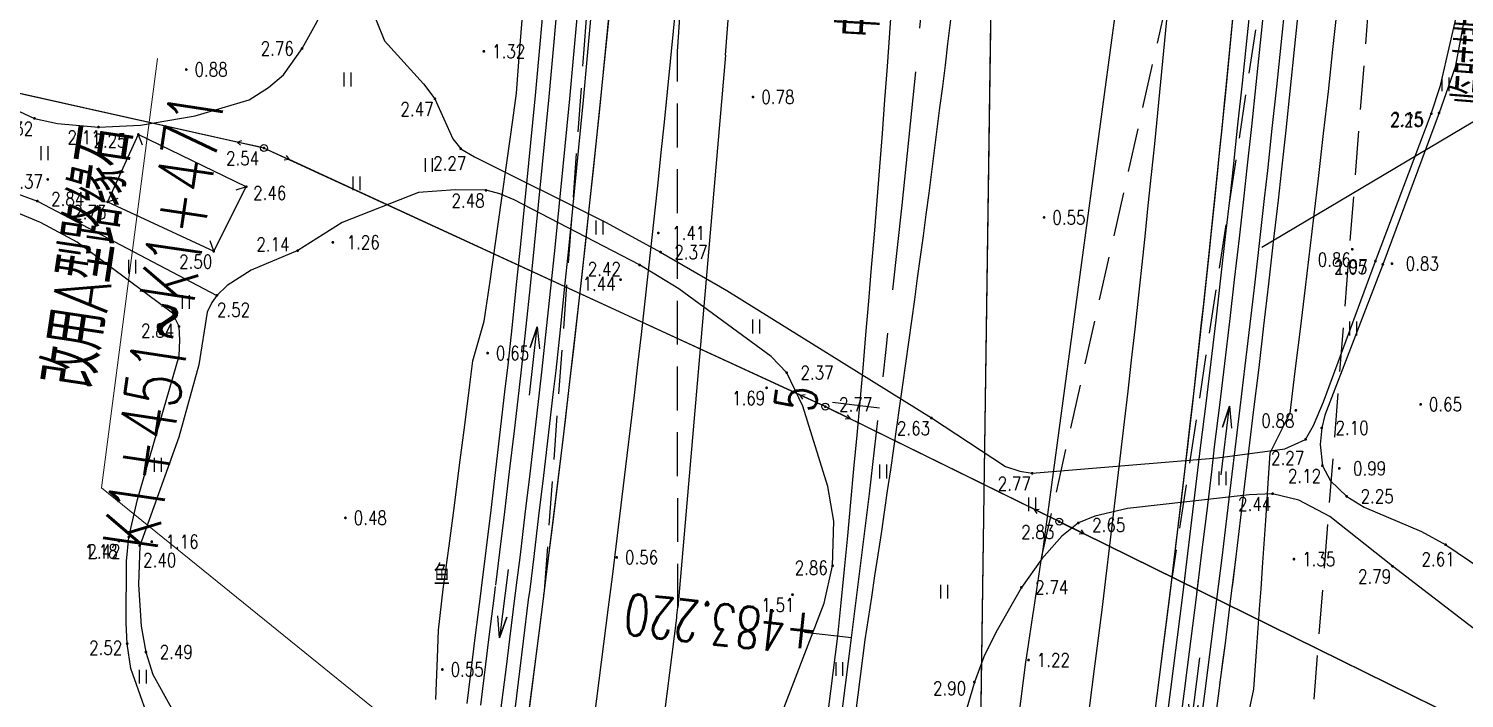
# Model space of a CAD drawing. Extents: x 500036 to 1001740, y 2543128 to 5086681.
# Drawn here: x 500719.4 to 500823.5, y 2544022.6 to 2544071.1 of the extents above; entities that cross this region are included whole.
import ezdxf
from ezdxf.enums import TextEntityAlignment as Align

# ---------------------------------------------------------------- set-up
doc = ezdxf.new("R2010")
doc.units = 0
doc.header["$LTSCALE"] = 0.5
doc.linetypes.add('CENTER', pattern=[50.8, 31.75, -6.35, 6.35, -6.35])
doc.linetypes.add('HIDDEN', pattern=[9.525, 6.35, -3.175])
doc.layers.get('0').update_dxf_attribs({"linetype": 'CONTINUOUS', "lineweight": 5})
for name, color, linetype in [('0-文字', 7, 'CONTINUOUS'), ('GCD', 8, 'CONTINUOUS'), ('L-河涌边线', 160, 'CONTINUOUS'), ('LJBX', 7, 'CONTINUOUS'), ('SPX', 4, 'CONTINUOUS'), ('station', 6, 'CONTINUOUS'), ('zhix', 2, 'CONTINUOUS'), ('分隔带', 3, 'CONTINUOUS'), ('地形图', 8, 'CONTINUOUS'), ('桥梁', 6, 'CONTINUOUS'), ('流水线', 5, 'CONTINUOUS'), ('路基边线', 1, 'CONTINUOUS'), ('路面边线', 7, 'CONTINUOUS')]:
    doc.layers.add(name, color=color, linetype=linetype)
doc.layers.add('隧道', color=6, linetype='CONTINUOUS', lineweight=5)
doc.styles.add('GTF_XW', font='simplex1.shx', dxfattribs={"width": 0.7, "bigfont": 'hztxt.shx'})
doc.styles.add('HZ', font='romans.shx', dxfattribs={"width": 0.8, "bigfont": 'hztxt.shx'})
doc.styles.get("Standard").update_dxf_attribs({"font": 'simplex1.shx', "width": 0.7, "bigfont": 'hztxt.shx'})
doc.linetypes.add('10421', pattern='A,2,[150,AAA.SHX,S=1,R=0,X=0,Y=1],1e-11', length=2)

# ---------------------------------------------------------------- blocks, each defined once
blk = doc.blocks.new('GC200')
at = {"linetype": 'Continuous', "const_width": 0.2, "flags": 128}
blk.add_lwpolyline([(-0.1, 0, 1), (0.1, 0, 1)], format="xyb", close=True, dxfattribs=at)
blk = doc.blocks.new('gc013b')
at = {"linetype": 'Continuous'}
blk.add_line((0.5, 0), (4, 0), dxfattribs=at)
at = {"linetype": 'Continuous', "flags": 128}
blk.add_lwpolyline([(3.39, 0.35), (4, 0), (3.39, -0.35)], dxfattribs=at)
blk = doc.blocks.new('gc170')
at = {"linetype": 'Continuous'}
blk.add_circle((0, 0), 0.5, dxfattribs=at)
blk = doc.blocks.new('gc121')
for p, q in [((-0.5, -1), (-0.5, 1)), ((0.5, -1), (0.5, 1))]:
    blk.add_line(p, q)

msp = doc.modelspace()

# ---------------------------------------------------------------- linework, layer by layer
at = {"layer": 'L-河涌边线', "linetype": 'HIDDEN'}
msp.add_lwpolyline([(500829.557, 2543785.637), (500804.493, 2543906.59), (500812.194, 2544017.816), (500816.544, 2544072.929), (500811.953, 2544078.302), (500806.968, 2544078.69)], dxfattribs=at)
at = {"layer": 'LJBX', "flags": 128}
for points in [[(500756.738, 2544029.847), (500757.109, 2544032.779), (500757.473, 2544035.712), (500757.832, 2544038.645), (500758.184, 2544041.579), (500758.531, 2544044.513), (500758.872, 2544047.449), (500759.207, 2544050.384), (500759.536, 2544053.321), (500759.859, 2544056.258), (500760.177, 2544059.196), (500760.488, 2544062.135), (500760.794, 2544065.074), (500761.094, 2544068.014), (500761.388, 2544070.954), (500761.676, 2544073.895)], [(500801.378, 2544024.164), (500801.76, 2544027.186), (500802.135, 2544030.207), (500802.505, 2544033.23), (500802.868, 2544036.253), (500803.225, 2544039.277), (500803.577, 2544042.302), (500803.922, 2544045.327), (500804.261, 2544048.353), (500804.594, 2544051.38), (500804.921, 2544054.407), (500805.242, 2544057.435), (500805.557, 2544060.464), (500805.866, 2544063.493), (500806.169, 2544066.523), (500806.466, 2544069.554), (500806.757, 2544072.585)], [(500802.306, 2544031.609), (500802.505, 2544033.23), (500802.868, 2544036.253), (500803.225, 2544039.277), (500803.577, 2544042.302), (500803.922, 2544045.327), (500804.261, 2544048.353), (500804.594, 2544051.38), (500804.921, 2544054.407), (500805.242, 2544057.435), (500805.557, 2544060.464), (500805.866, 2544063.493), (500806.169, 2544066.523), (500806.466, 2544069.554), (500806.757, 2544072.585)], [(500755.664, 2544021.409), (500756.043, 2544024.385), (500756.422, 2544027.361), (500756.738, 2544029.845)]]:
    msp.add_lwpolyline(points, dxfattribs=at)
at = {"layer": 'SPX', "flags": 128}
for points in [[(500802.281, 2544024.049), (500802.668, 2544027.072), (500803.05, 2544030.095), (500803.425, 2544033.118), (500803.795, 2544036.143), (500804.158, 2544039.168), (500804.371, 2544040.96), (500804.741, 2544043.984), (500805.106, 2544047.009), (500805.464, 2544050.035), (500805.817, 2544053.062), (500806.163, 2544056.089), (500806.504, 2544059.118), (500806.727, 2544061.137), (500807.057, 2544064.166), (500807.382, 2544067.196), (500807.7, 2544070.227), (500808.012, 2544073.258)], [(500803.273, 2544023.921), (500803.66, 2544026.945), (500804.042, 2544029.97), (500804.418, 2544032.996), (500804.788, 2544036.022), (500805.151, 2544039.049), (500805.363, 2544040.84), (500805.734, 2544043.864), (500806.099, 2544046.891), (500806.457, 2544049.919), (500806.81, 2544052.947), (500807.157, 2544055.977), (500807.497, 2544059.007), (500807.721, 2544061.027), (500808.052, 2544064.059), (500808.376, 2544067.091), (500808.694, 2544070.123), (500809.007, 2544073.157)], [(500804.76, 2544023.731), (500805.148, 2544026.756), (500805.531, 2544029.784), (500805.907, 2544032.813), (500806.277, 2544035.842), (500806.641, 2544038.872), (500806.853, 2544040.661), (500807.223, 2544043.683), (500807.588, 2544046.713), (500807.947, 2544049.744), (500808.3, 2544052.775), (500808.647, 2544055.808), (500808.988, 2544058.84), (500809.212, 2544060.864), (500809.543, 2544063.898), (500809.868, 2544066.933), (500810.186, 2544069.968), (500810.499, 2544073.005)], [(500805.338, 2544020.403), (500805.723, 2544023.379), (500805.946, 2544025.116), (500806.14, 2544026.63), (500806.523, 2544029.661), (500806.66, 2544030.793), (500806.675, 2544030.879), (500806.899, 2544032.691), (500807.269, 2544035.722), (500807.634, 2544038.753), (500807.845, 2544040.541), (500808.216, 2544043.562), (500808.581, 2544046.594), (500808.94, 2544049.627), (500809.294, 2544052.661), (500809.641, 2544055.695), (500809.982, 2544058.729), (500810.206, 2544060.754), (500810.537, 2544063.79), (500810.862, 2544066.827), (500811.181, 2544069.865), (500811.494, 2544072.903)], [(500805.752, 2544023.603), (500806.14, 2544026.63), (500806.523, 2544029.66), (500806.899, 2544032.69), (500807.269, 2544035.722), (500807.634, 2544038.753), (500807.845, 2544040.541), (500808.216, 2544043.562), (500808.581, 2544046.594), (500808.94, 2544049.627), (500809.294, 2544052.661), (500809.641, 2544055.695), (500809.982, 2544058.729), (500810.206, 2544060.754), (500810.537, 2544063.79), (500810.862, 2544066.827), (500811.181, 2544069.865), (500811.494, 2544072.903)], [(500814.245, 2544072.67), (500813.914, 2544069.628), (500813.578, 2544066.586), (500813.235, 2544063.545), (500812.887, 2544060.506), (500812.652, 2544058.479), (500812.294, 2544055.44), (500811.931, 2544052.403), (500811.561, 2544049.365), (500811.185, 2544046.329), (500810.803, 2544043.294), (500809.354, 2544040.382), (500809.239, 2544038.572), (500809.04, 2544035.517), (500808.834, 2544032.463), (500808.703, 2544030.564), (500808.623, 2544029.408), (500808.405, 2544026.353), (500808.181, 2544023.298), (500808.181, 2544023.298), (500807.512, 2544020.134)], [(500748.928, 2544022.552), (500749.05, 2544025.561), (500749.131, 2544027.567), (500749.48, 2544030.547), (500749.549, 2544031.062), (500749.897, 2544033.683), (500750.283, 2544036.598), (500750.663, 2544039.514), (500751.037, 2544042.431), (500751.405, 2544045.348), (500751.62, 2544047.077), (500752.447, 2544049.942), (500752.872, 2544052.855), (500753.291, 2544055.768), (500753.705, 2544058.683), (500754.113, 2544061.598), (500754.514, 2544064.515), (500754.779, 2544066.459), (500755.009, 2544069.394), (500755.232, 2544072.329)], [(500751.203, 2544022.253), (500751.574, 2544025.23), (500751.821, 2544027.215), (500752.193, 2544030.197), (500752.247, 2544030.606), (500752.582, 2544033.336), (500752.938, 2544036.262), (500753.289, 2544039.187), (500753.634, 2544042.113), (500753.973, 2544045.04), (500754.169, 2544046.763), (500754.483, 2544049.683), (500754.791, 2544052.613), (500755.093, 2544055.543), (500755.39, 2544058.474), (500755.68, 2544061.405), (500755.965, 2544064.338), (500756.151, 2544066.291), (500756.426, 2544069.225), (500756.695, 2544072.158)], [(500753.281, 2544030.826), (500753.574, 2544033.215), (500753.931, 2544036.142), (500754.282, 2544039.069), (500754.627, 2544041.997), (500754.966, 2544044.926), (500755.163, 2544046.653), (500755.477, 2544049.578), (500755.786, 2544052.509), (500756.088, 2544055.442), (500756.385, 2544058.374), (500756.675, 2544061.308), (500756.96, 2544064.242), (500757.147, 2544066.197), (500757.422, 2544069.132), (500757.691, 2544072.068)], [(500754.77, 2544030.643), (500755.063, 2544033.033), (500755.42, 2544035.962), (500755.772, 2544038.892), (500756.117, 2544041.823), (500756.456, 2544044.754), (500756.654, 2544046.488), (500756.969, 2544049.419), (500757.277, 2544052.354), (500757.58, 2544055.289), (500757.877, 2544058.225), (500758.168, 2544061.161), (500758.453, 2544064.098), (500758.64, 2544066.056), (500758.916, 2544068.994), (500759.185, 2544071.932)], [(500755.762, 2544030.521), (500756.056, 2544032.911), (500756.413, 2544035.842), (500756.765, 2544038.774), (500757.11, 2544041.707), (500757.45, 2544044.64), (500757.648, 2544046.378), (500757.963, 2544049.314), (500758.272, 2544052.25), (500758.575, 2544055.187), (500758.872, 2544058.125), (500759.163, 2544061.064), (500759.449, 2544064.002), (500759.636, 2544065.962), (500759.911, 2544068.902), (500760.181, 2544071.842)], [(500802.281, 2544024.049), (500802.668, 2544027.072), (500803.05, 2544030.095), (500803.223, 2544031.456), (500803.223, 2544031.456)], [(500803.273, 2544023.921), (500803.66, 2544026.945), (500804.042, 2544029.97), (500804.198, 2544031.229), (500804.211, 2544031.333)], [(500804.76, 2544023.731), (500805.148, 2544026.756), (500805.531, 2544029.785), (500805.674, 2544030.959), (500805.688, 2544031.044)], [(500752.195, 2544022.13), (500752.566, 2544025.107), (500752.813, 2544027.091), (500753.185, 2544030.072), (500753.271, 2544030.73)], [(500753.684, 2544021.944), (500754.055, 2544024.921), (500754.302, 2544026.906), (500754.673, 2544029.884), (500754.766, 2544030.604)], [(500754.676, 2544021.821), (500755.047, 2544024.798), (500755.294, 2544026.782), (500755.665, 2544029.759), (500755.762, 2544030.521)], [(500801.867, 2544020.853), (500802.252, 2544023.828), (500802.281, 2544024.047)], [(500801.867, 2544020.853), (500802.252, 2544023.828), (500802.281, 2544024.047)], [(500802.859, 2544020.725), (500803.244, 2544023.7), (500803.272, 2544023.919)], [(500804.346, 2544020.532), (500804.731, 2544023.507), (500804.76, 2544023.726)]]:
    msp.add_lwpolyline(points, dxfattribs=at)
at = {"layer": 'station', "color": 6}
for p, q in [((500781.084, 2544043.66), (500777.678, 2544044.055)), ((500779.058, 2544027.005), (500775.652, 2544027.4))]:
    msp.add_line(p, q, dxfattribs=at)
at = {"layer": 'zhix', "linetype": 'CENTER', "flags": 128}
msp.add_lwpolyline([(500793.177, 2543473.03), (500792.623, 2543473.863), (500792.07, 2543474.696), (500791.517, 2543475.529), (500790.964, 2543476.363), (500790.411, 2543477.196), (500789.859, 2543478.029), (500789.306, 2543478.863), (500788.754, 2543479.697), (500788.203, 2543480.531), (500787.652, 2543481.365), (500787.101, 2543482.2), (500786.551, 2543483.035), (500786.001, 2543483.871), (500785.452, 2543484.707), (500784.904, 2543485.543), (500784.357, 2543486.38), (500783.81, 2543487.217), (500783.264, 2543488.055), (500782.719, 2543488.893), (500782.174, 2543489.732), (500781.631, 2543490.572), (500781.089, 2543491.412), (500780.548, 2543492.253), (500780.008, 2543493.094), (500779.469, 2543493.937), (500778.931, 2543494.78), (500778.395, 2543495.624), (500777.859, 2543496.468), (500777.326, 2543497.314), (500776.793, 2543498.161), (500776.262, 2543499.008), (500775.733, 2543499.856), (500775.205, 2543500.706), (500774.679, 2543501.556), (500774.154, 2543502.407), (500773.631, 2543503.26), (500773.11, 2543504.113), (500772.59, 2543504.968), (500772.073, 2543505.823), (500771.557, 2543506.68), (500771.044, 2543507.538), (500770.532, 2543508.397), (500770.022, 2543509.258), (500769.515, 2543510.119), (500769.009, 2543510.982), (500768.506, 2543511.846), (500768.006, 2543512.712), (500767.507, 2543513.579), (500767.011, 2543514.447), (500766.517, 2543515.317), (500766.026, 2543516.188), (500765.537, 2543517.06), (500765.051, 2543517.934), (500764.568, 2543518.81), (500764.087, 2543519.687), (500763.609, 2543520.565), (500763.134, 2543521.445), (500762.662, 2543522.326), (500762.193, 2543523.209), (500761.726, 2543524.094), (500761.263, 2543524.98), (500760.803, 2543525.868), (500760.346, 2543526.757), (500759.892, 2543527.648), (500759.441, 2543528.541), (500758.994, 2543529.436), (500758.55, 2543530.332), (500758.11, 2543531.229), (500757.673, 2543532.129), (500757.239, 2543533.03, -0.1086604), (500732.772, 2543637.598), (500732.761, 2543638.598), (500732.753, 2543639.598), (500732.75, 2543640.598), (500732.75, 2543641.598), (500732.754, 2543642.598), (500732.762, 2543643.598), (500732.773, 2543644.598), (500732.788, 2543645.598), (500732.807, 2543646.598), (500732.829, 2543647.597), (500732.854, 2543648.597), (500732.883, 2543649.597), (500732.915, 2543650.596), (500732.951, 2543651.596), (500732.989, 2543652.595), (500733.031, 2543653.594), (500733.076, 2543654.593), (500733.124, 2543655.592), (500733.175, 2543656.59), (500733.228, 2543657.589), (500733.285, 2543658.587), (500733.344, 2543659.586), (500733.407, 2543660.584), (500733.471, 2543661.582), (500733.539, 2543662.579), (500733.609, 2543663.577), (500733.681, 2543664.574), (500733.756, 2543665.571), (500733.834, 2543666.568), (500733.913, 2543667.565), (500733.995, 2543668.562), (500734.079, 2543669.558), (500734.166, 2543670.555), (500734.254, 2543671.551), (500734.345, 2543672.547), (500734.437, 2543673.542), (500734.531, 2543674.538), (500734.628, 2543675.533), (500734.726, 2543676.528), (500734.826, 2543677.523), (500734.927, 2543678.518), (500735.031, 2543679.513), (500735.135, 2543680.507), (500735.242, 2543681.502), (500735.35, 2543682.496), (500735.459, 2543683.49), (500735.569, 2543684.484), (500735.681, 2543685.477), (500735.795, 2543686.471), (500735.909, 2543687.464), (500736.024, 2543688.458), (500736.141, 2543689.451), (500736.259, 2543690.444), (500736.377, 2543691.437), (500736.497, 2543692.43), (500736.617, 2543693.423), (500736.738, 2543694.415), (500736.86, 2543695.408), (500736.983, 2543696.4), (500737.106, 2543697.393), (500737.229, 2543698.385), (500737.354, 2543699.377), (500737.478, 2543700.369), (500737.603, 2543701.361), (500737.729, 2543702.354), (500737.855, 2543703.346), (500737.98, 2543704.338), (500738.107, 2543705.33), (500738.233, 2543706.322), (500738.359, 2543707.314), (500779.058, 2544027.005)], format="xyb", dxfattribs=at)
at = {"layer": 'zhix', "linetype": 'CENTER'}
msp.add_arc((499291.068, 2544216.437), 1500, 352.74486, 359.172493, dxfattribs=at)
at = {"layer": '分隔带', "flags": 128}
for points in [[(500737.367, 2543707.44), (500778.066, 2544027.131, 0.024684), (500785.943, 2544182.86, 0.024684)], [(500739.351, 2543707.187), (500780.05, 2544026.879, 0.0174468), (500791.815, 2544125.754, 0.0153877)]]:
    msp.add_lwpolyline(points, format="xyb", dxfattribs=at)
for points in [[(500739.181, 2543854.319), (500761.45, 2544029.247)], [(500772.898, 2543838.064), (500796.666, 2544024.763)]]:
    msp.add_lwpolyline(points, dxfattribs=at)
at = {"layer": '分隔带'}
for radius, end in [(1482.25, 358.210366), (1517.75, 358.186923)]:
    msp.add_arc((499291.068, 2544216.437), radius, 352.74486, end, dxfattribs=at)
at = {"layer": '地形图', "color": 1, "linetype": 'Continuous'}
msp.add_line((500787.158, 2543931.437), (500790.636, 2544175.493), dxfattribs=at)
at = {"layer": '地形图', "linetype": 'Continuous'}
for p, q in [((500734.536, 2544062.931), (500708.559, 2544068.72)), ((500727.381, 2544063.477), (500727.653, 2544062.725)), ((500775.336, 2544044.599), (500738.305, 2544061.659)), ((500735.204, 2544059.69), (500734.447, 2544059.433)), ((500725.161, 2544058.595), (500725.912, 2544058.872)), ((500732.846, 2544055.014), (500732.584, 2544055.77)), ((500792.308, 2544036.313), (500778.947, 2544042.88)), ((500833.256, 2544016.148), (500795.897, 2544034.547))]:
    msp.add_line(p, q, dxfattribs=at)
at = {"layer": '地形图', "color": 1, "linetype": 'Continuous', "flags": 128}
msp.add_lwpolyline([(500787.133, 2543929.688), (500790.661, 2544177.243)], dxfattribs=at)
at = {"layer": '地形图', "linetype": '10421', "flags": 128}
for points in [[(500792.147, 2544038.933), (500805.582, 2544040.064), (500810.459, 2544040.712), (500811.951, 2544041.391), (500812.525, 2544042.394), (500813.244, 2544044.104), (500817.014, 2544054.305), (500821.063, 2544064.981), (500821.724, 2544067.014), (500823.122, 2544073.107), (500823.54, 2544074.212), (500824.297, 2544075.581), (500830.417, 2544082.983), (500833.77, 2544086.688), (500834.265, 2544087.557), (500834.759, 2544089.427), (500834.761, 2544091.124), (500834.514, 2544094.09), (500833.813, 2544095.892), (500832.736, 2544097.984), (500831.799, 2544099.154), (500829.152, 2544101.761), (500825.923, 2544105.738), (500824.7, 2544106.891), (500820.385, 2544109.943), (500819.204, 2544110.487), (500808.724, 2544113.236), (500806.09, 2544114.194), (500803.625, 2544115.485), (500799.936, 2544117.773), (500799.021, 2544118.49), (500797.01, 2544120.218), (500796.354, 2544120.572), (500794.415, 2544121.194), (500787.868, 2544122.939), (500777.547, 2544127.537), (500776.645, 2544127.618), (500775.973, 2544127.511), (500775.322, 2544127.187), (500774.536, 2544126.71), (500773.685, 2544124.794), (500772.617, 2544123.696), (500761.137, 2544118.997), (500758.694, 2544117.644), (500758.009, 2544117.161), (500757.551, 2544116.694), (500756.979, 2544115.46), (500755.967, 2544112.99), (500755.591, 2544111.787), (500755.322, 2544110.42), (500755.027, 2544109.301), (500749.759, 2544094.924), (500747.774, 2544088.373), (500746.784, 2544083.874), (500744.837, 2544074.242), (500744.608, 2544071.751), (500745.213, 2544070.257), (500748.036, 2544067.155), (500748.873, 2544066.06), (500750.165, 2544063.154), (500750.744, 2544062.442), (500751.749, 2544061.855), (500761.28, 2544057.107), (500765.218, 2544054.954), (500770.024, 2544052.163), (500784.845, 2544042.942), (500790.207, 2544039.424), (500791.253, 2544039.086)], [(500842.266, 2544022.772), (500843.235, 2544023.129), (500843.593, 2544023.315), (500844.138, 2544023.676), (500845.362, 2544024.697), (500846.163, 2544025.47), (500858.704, 2544040.297), (500862.257, 2544044.31), (500862.752, 2544044.953), (500862.848, 2544045.637), (500862.771, 2544046.719), (500862.789, 2544047.103), (500863.035, 2544047.702), (500863.336, 2544048.004), (500863.881, 2544048.261), (500867.012, 2544049.21), (500867.451, 2544049.436), (500867.875, 2544049.784), (500868.028, 2544050.145), (500868.119, 2544050.563), (500867.62, 2544053.764), (500867.545, 2544054.936), (500867.091, 2544056.729), (500866.024, 2544059.665), (500864.517, 2544062.455), (500863.358, 2544064.058), (500858.252, 2544068.473), (500857.334, 2544069.848), (500855.696, 2544073.873), (500854.56, 2544075.214), (500851.317, 2544077.925), (500840.634, 2544085.059), (500838.956, 2544085.786), (500836, 2544086.444), (500835.204, 2544086.443), (500834.621, 2544086.288), (500832.948, 2544084.837), (500830.674, 2544082.32), (500825.573, 2544076.272), (500824.004, 2544073.902), (500823.603, 2544072.711), (500822.789, 2544068.359), (500821.623, 2544065.038), (500817.549, 2544054.067), (500813.358, 2544043.143), (500813.123, 2544042.221), (500813.017, 2544041.021), (500813.176, 2544039.485), (500813.748, 2544038.379), (500814.939, 2544037.259), (500816.194, 2544036.468), (500820.346, 2544034.707), (500822.105, 2544033.756), (500828.899, 2544029.171), (500835.868, 2544024.363), (500838.477, 2544023.126), (500840.583, 2544022.783)], [(500818.251, 2544032.202), (500813.719, 2544035.808), (500811.47, 2544036.998), (500809.563, 2544037.455), (500807.861, 2544037.376), (500799.045, 2544036.391), (500796.677, 2544035.816), (500795.492, 2544035.34), (500794.299, 2544034.375), (500792.844, 2544032.725), (500791.365, 2544030.668), (500789.51, 2544027.391), (500788.649, 2544025.644), (500787.96, 2544023.811), (500786.146, 2544017.667), (500784.094, 2544009.585), (500783.629, 2544007.584), (500783.403, 2544006.282), (500782.621, 2543998.429), (500781.541, 2543989.466), (500781.545, 2543988.069), (500781.843, 2543986.501), (500782.334, 2543984.764), (500783.192, 2543982.941), (500784.129, 2543981.857), (500785.407, 2543980.682), (500787.433, 2543979.222), (500789.271, 2543978.488), (500793.128, 2543977.306), (500797.974, 2543976.03), (500799.46, 2543975.754), (500801.62, 2543975.515), (500806.025, 2543975.242), (500807.061, 2543975.317), (500809.189, 2543975.553), (500811.373, 2543975.975), (500813.252, 2543976.66), (500814.267, 2543977.722), (500818.493, 2543984.399), (500819.954, 2543987.245), (500820.479, 2543988.498), (500821.326, 2543991.292), (500821.727, 2543992.404), (500822.487, 2543994.422), (500826.616, 2544003.029), (500828.541, 2544007.753), (500829.002, 2544009.223), (500829.382, 2544011.55), (500829.672, 2544018.013), (500829.478, 2544020.053), (500828.785, 2544022.119), (500827.183, 2544024.839), (500826.398, 2544025.941)]]:
    msp.add_lwpolyline(points, close=True, dxfattribs=at)
for points, elevation in [([(500727.543, 2544064.146), (500731.502, 2544064.824), (500735.409, 2544065.987), (500736.814, 2544066.88), (500737.906, 2544067.786), (500739.248, 2544069.705), (500740.347, 2544071.665), (500741.543, 2544074.2), (500743.598, 2544079.555), (500744.129, 2544081.132), (500744.366, 2544082.777), (500744.292, 2544086.363), (500743.882, 2544089.142), (500743.644, 2544090.683), (500742.583, 2544093.487), (500742.117, 2544094.487), (500740.49, 2544096.043), (500739.218, 2544096.881), (500738.121, 2544097.46), (500724.224, 2544103.817), (500710.033, 2544109.984), (500704.618, 2544112.682), (500702.952, 2544113.236), (500700.236, 2544113.502), (500697.51, 2544113.533), (500695.417, 2544113.111), (500692.966, 2544111.536), (500691.227, 2544109.872), (500688.731, 2544106.799), (500684.956, 2544098.419), (500684.335, 2544096.144), (500684.22, 2544094.237), (500684.814, 2544088.086), (500684.629, 2544084.518), (500684.82, 2544083.434), (500685.303, 2544082.251), (500686.663, 2544081.107), (500695.481, 2544075.771), (500696.357, 2544075.441), (500697.88, 2544075), (500701.174, 2544074.336), (500703.311, 2544073.774), (500705.296, 2544072.9), (500709.689, 2544070.459), (500718.403, 2544065.318), (500719.864, 2544064.642), (500721.532, 2544064.261), (500724.501, 2544064.014)], 2.105), ([(500730.297, 2544020.482), (500730.576, 2544019.553), (500730.938, 2544017.238), (500731.322, 2544016.026), (500731.918, 2544015.322), (500733.094, 2544014.449), (500736.224, 2544013.254), (500736.574, 2544012.807), (500736.645, 2544012.04), (500736.024, 2544010.123), (500735.97, 2544008.617), (500736.227, 2544007.77), (500736.936, 2544007.245), (500739.101, 2544006.139), (500748.293, 2544001.828), (500749.325, 2544001.458), (500750.506, 2544001.562), (500751.71, 2544001.951), (500753.355, 2544002.935), (500754.796, 2544003.951), (500756.461, 2544005.979), (500757.09, 2544006.479), (500758.821, 2544007.721), (500761.157, 2544008.974), (500768.589, 2544012.773), (500769.852, 2544013.528), (500770.687, 2544014.298), (500772.596, 2544017.726), (500773.588, 2544020.468), (500777.072, 2544029.529), (500777.687, 2544032.235), (500777.773, 2544035.457), (500777.351, 2544037.975), (500775.523, 2544043.792), (500774.36, 2544046.222), (500773.228, 2544047.395), (500766.539, 2544052.307), (500763.698, 2544054.026), (500754.603, 2544058.749), (500753.576, 2544059.178), (500752.576, 2544059.434), (500750.343, 2544059.477), (500747.677, 2544059.27), (500742.16, 2544057.111), (500738.934, 2544055.063), (500735.567, 2544053.642), (500733.822, 2544052.541), (500733.081, 2544051.82), (500732.71, 2544051.296), (500732.373, 2544050.613), (500731.766, 2544046.802), (500730.308, 2544041.546), (500727.482, 2544033.686), (500727.399, 2544030.887), (500727.591, 2544027.871), (500727.932, 2544025.984), (500728.44, 2544024.35), (500729.787, 2544021.911)], 2.547), ([(500671.4, 2543971.926), (500672.314, 2543970.12), (500673.767, 2543968.303), (500675.577, 2543966.314), (500677.866, 2543964.423), (500682.214, 2543961.232), (500686.849, 2543958.356), (500689.513, 2543957.049), (500694.409, 2543956.527), (500699.103, 2543956.787), (500703.744, 2543957.753), (500706.908, 2543958.702), (500707.799, 2543959.329), (500708.573, 2543960.163), (500709.51, 2543961.987), (500710.154, 2543963.928), (500710.955, 2543967.739), (500712.539, 2543974.762), (500713.597, 2543977.779), (500714.684, 2543981.44), (500716.783, 2543987.001), (500719.167, 2543992.323), (500725.806, 2544004.877), (500727.442, 2544008.944), (500728, 2544010.885), (500728.893, 2544014.824), (500729.069, 2544015.893), (500729.003, 2544017.822), (500728.646, 2544019.678), (500726.846, 2544024.799), (500726.576, 2544026.59), (500726.494, 2544028.107), (500726.524, 2544032.559), (500726.696, 2544034.314), (500727.32, 2544037.046), (500730.339, 2544047.435), (500730.394, 2544048.577), (500730.335, 2544049.568), (500729.864, 2544050.53), (500729.021, 2544051.161), (500722.958, 2544055.683), (500720.3, 2544057.109), (500718.568, 2544057.835), (500716.737, 2544058.28), (500714.763, 2544058.578), (500713.039, 2544058.594), (500711.953, 2544058.502), (500708.271, 2544057.455), (500705.917, 2544056.175), (500703.851, 2544054.381), (500702.184, 2544052.291), (500699.097, 2544047.524), (500696.758, 2544043.187), (500695.55, 2544040.207), (500695.048, 2544038.287), (500693.859, 2544031.277), (500693.286, 2544029.254), (500692.38, 2544026.441), (500688.452, 2544014.69), (500687.106, 2544011.231), (500682.981, 2544003.934), (500680.98, 2544000.014), (500674.787, 2543988.973), (500672.693, 2543984.147), (500671.775, 2543980.803), (500671.399, 2543978.617), (500671.128, 2543976.124), (500671.221, 2543973.497)], 2.531)]:
    msp.add_lwpolyline(points, close=True, dxfattribs=dict(at, elevation=elevation))
at = {"layer": '地形图', "linetype": 'Continuous', "flags": 128}
msp.add_lwpolyline([(500897.921, 2544041.237), (500835.05, 2544015.264), (500794.103, 2544035.431), (500777.153, 2544043.762), (500736.488, 2544062.496), (500706.607, 2544069.155)], dxfattribs=at)
at = {"layer": '地形图', "linetype": 'Continuous', "elevation": 2.497, "flags": 128}
msp.add_lwpolyline([(500732.846, 2544055.014), (500735.204, 2544059.69), (500727.381, 2544063.477), (500725.161, 2544058.595)], close=True, dxfattribs=at)
at = {"layer": '地形图', "linetype": '10421', "flags": 128}
msp.add_lwpolyline([(500664.833, 2543977.197), (500669.149, 2543986.839), (500676.094, 2544001.788), (500681.387, 2544011.552), (500682.442, 2544013.596), (500683.927, 2544016.909), (500688.902, 2544029.255), (500694.771, 2544041.148), (500704.765, 2544058.926), (500705.932, 2544060.378), (500706.536, 2544060.797), (500707.598, 2544061.093), (500710.485, 2544061.409), (500712.533, 2544061.211), (500714.53, 2544060.678), (500720.069, 2544058.649), (500733.081, 2544051.82)], dxfattribs=at)
at = {"layer": '桥梁', "color": 7}
msp.add_line((500826.171, 2544065.628), (500808.796, 2544055.279), dxfattribs=at)
at = {"layer": '流水线', "flags": 128}
for points in [[(500755.731, 2544044.585), (500756.29, 2544049.553), (500755.785, 2544048.035), (500756.29, 2544049.553), (500756.446, 2544047.961)], [(500805.841, 2544038.828), (500806.449, 2544043.791), (500805.929, 2544042.278), (500806.449, 2544043.791), (500806.589, 2544042.197)], [(500754.177, 2544031.965), (500753.558, 2544027.003), (500754.082, 2544028.515), (500753.558, 2544027.003), (500753.421, 2544028.597)], [(500804.272, 2544025.572), (500803.63, 2544020.613), (500804.161, 2544022.122), (500803.63, 2544020.613), (500803.501, 2544022.208)]]:
    msp.add_lwpolyline(points, dxfattribs=at)
at = {"layer": '路基边线', "linetype": 'HIDDEN'}
for p, q in [((500808.33, 2544071.051), (500802.287, 2544031.463)), ((500756.812, 2544030.429), (500759.714, 2544069.979))]:
    msp.add_line(p, q, dxfattribs=at)
at = {"layer": '路基边线'}
msp.add_line((500802.287, 2544031.463), (500803.203, 2544039.087), dxfattribs=at)
at = {"layer": '路基边线', "flags": 128}
for points in [[(500734.44, 2543854.69), (500756.738, 2544029.847)], [(500777.61, 2543837.464), (500801.378, 2544024.164)]]:
    msp.add_lwpolyline(points, dxfattribs=at)
at = {"layer": '路基边线'}
for centre, radius, start, end in [((499291.068, 2544216.437), 1477.5, 352.74486, 359.211702), ((499291.068, 2544216.437), 1522.5, 352.74486, 358.766824), ((499279.092, 2544217.609), 1534.531, 353.319278, 355.473768), ((499291.068, 2544216.437), 1477.5, 352.74486, 352.767643)]:
    msp.add_arc(centre, radius, start, end, dxfattribs=at)
at = {"layer": '路基边线', "linetype": 'HIDDEN'}
msp.add_arc((499205.747, 2544184.725), 1558.197, 355.776919, 357.973379, dxfattribs=at)
at = {"layer": '路面边线'}
for p, q in [((500798.178, 2544072.453), (500792.85, 2544032.915)), ((500769.936, 2544069.224), (500766.465, 2544029.204))]:
    msp.add_line(p, q, dxfattribs=at)
at = {"layer": '路面边线', "linetype": 'HIDDEN'}
for p, q in [((500792.85, 2544032.915), (500801.653, 2544072.034)), ((500766.465, 2544029.204), (500766.445, 2544069.482))]:
    msp.add_line(p, q, dxfattribs=at)
at = {"layer": '路面边线', "flags": 128}
for points in [[(500769.936, 2544069.224, 0.0194232), (500774.182, 2544190.969, 0.3717774), (500769.895, 2544195.898), (500752.391, 2544198.419)], [(500787.51, 2543992.436), (500791.686, 2544025.24, 0.0013488), (500792.85, 2544032.915, 0.0013488)], [(500766.391, 2544028.468, -0.0001461), (500766.465, 2544029.204, 0.0000943)]]:
    msp.add_lwpolyline(points, format="xyb", dxfattribs=at)
at = {"layer": '路面边线', "linetype": 'HIDDEN', "flags": 128}
msp.add_lwpolyline([(500766.445, 2544069.482, 0.0095859), (500769.716, 2544129.397, 0.0095859)], format="xyb", dxfattribs=at)
at = {"layer": '路面边线', "flags": 128}
msp.add_lwpolyline([(500740.241, 2543823.052), (500766.391, 2544028.468)], dxfattribs=at)
at = {"layer": '隧道', "color": 7}
for p in [(500728.779, 2544068.977), (500763.356, 2544006.603)]:
    msp.add_line(p, (500724.715, 2544037.877), dxfattribs=at)

# ---------------------------------------------------------------- block references
at = {"layer": '地形图', "linetype": 'Continuous'}
ref = msp.add_blockref('GC200', (500739.248, 2544069.705, 2.76), dxfattribs=dict(at, xscale=0.5, yscale=0.5, zscale=0.5))
ref.add_attrib('height', '2.76', dxfattribs={"layer": 'GCD', "linetype": 'Continuous', "height": 1, "style": 'HZ', "width": 0.8}).set_placement((500736.248, 2544069.705, 2.76), align=Align.MIDDLE_LEFT)
ref = msp.add_blockref('GC200', (500752.416, 2544069.499, 1.32), dxfattribs=dict(at, xscale=0.5, yscale=0.5, zscale=0.5))
ref.add_attrib('height', '1.32', dxfattribs={"layer": 'GCD', "linetype": 'Continuous', "height": 1, "style": 'HZ', "width": 0.8}).set_placement((500753.016, 2544069.499, 1.32), align=Align.MIDDLE_LEFT)
ref = msp.add_blockref('GC200', (500730.854, 2544068.182, 0.88), dxfattribs=dict(at, xscale=0.5, yscale=0.5, zscale=0.5))
ref.add_attrib('height', '0.88', dxfattribs={"layer": 'GCD', "linetype": 'Continuous', "height": 1, "style": 'HZ', "width": 0.8}).set_placement((500731.454, 2544068.182, 0.88), align=Align.MIDDLE_LEFT)
at = {"layer": '地形图', "linetype": 'Continuous', "xscale": 0.5, "yscale": 0.5}
for name, p in [('gc121', (500742.556, 2544067.464)), ('gc121', (500822.098, 2544067.114)), ('gc121', (500720.605, 2544062.12)), ('gc170', (500736.488, 2544062.496)), ('gc121', (500748.445, 2544061.266)), ('gc121', (500743.197, 2544059.942)), ('gc121', (500760.813, 2544056.734)), ('gc121', (500726.945, 2544053.895)), ('gc121', (500730.84, 2544051.335)), ('gc121', (500772.162, 2544049.57)), ('gc121', (500815.408, 2544049.418)), ('gc170', (500777.153, 2544043.762)), ('gc121', (500728.805, 2544039.549)), ('gc121', (500781.355, 2544039.062)), ('gc121', (500805.949, 2544038.566)), ('gc121', (500792.163, 2544036.69)), ('gc170', (500794.103, 2544035.431)), ('gc121', (500785.787, 2544030.357)), ('gc121', (500727.723, 2544024.206)), ('gc121', (500778.189, 2544024.751))]:
    msp.add_blockref(name, p, dxfattribs=at)
at = {"layer": '地形图', "linetype": 'Continuous'}
ref = msp.add_blockref('GC200', (500771.921, 2544066.193, 0.78), dxfattribs=dict(at, xscale=0.5, yscale=0.5, zscale=0.5))
ref.add_attrib('height', '0.78', dxfattribs={"layer": 'GCD', "linetype": 'Continuous', "height": 1, "style": 'HZ', "width": 0.8}).set_placement((500772.521, 2544066.193, 0.78), align=Align.MIDDLE_LEFT)
ref = msp.add_blockref('GC200', (500748.873, 2544066.06, 2.47), dxfattribs=dict(at, xscale=0.5, yscale=0.5, zscale=0.5))
ref.add_attrib('height', '2.47', dxfattribs={"layer": 'GCD', "linetype": 'Continuous', "height": 1, "style": 'HZ', "width": 0.8}).set_placement((500746.373, 2544065.31, 2.47), align=Align.MIDDLE_LEFT)
ref = msp.add_blockref('GC200', (500719.864, 2544064.642, 2.319), dxfattribs=dict(at, xscale=0.5, yscale=0.5, zscale=0.5))
ref.add_attrib('height', '2.32', dxfattribs={"layer": 'GCD', "linetype": 'Continuous', "height": 1, "style": 'HZ', "width": 0.8}).set_placement((500717.364, 2544063.892, 2.32), align=Align.MIDDLE_LEFT)
ref = msp.add_blockref('GC200', (500821.063, 2544064.981, 2.253), dxfattribs=dict(at, xscale=0.5, yscale=0.5, zscale=0.5))
ref.add_attrib('height', '2.25', dxfattribs={"layer": 'GCD', "linetype": 'Continuous', "height": 1, "style": 'HZ', "width": 0.8}).set_placement((500818.063, 2544064.531, 2.25), align=Align.MIDDLE_LEFT)
ref = msp.add_blockref('GC200', (500821.623, 2544065.038, 2.147), dxfattribs=dict(at, xscale=0.5, yscale=0.5, zscale=0.5))
ref.add_attrib('height', '2.15', dxfattribs={"layer": 'GCD', "linetype": 'Continuous', "height": 1, "style": 'HZ', "width": 0.8}).set_placement((500818.123, 2544064.588, 2.15), align=Align.MIDDLE_LEFT)
ref = msp.add_blockref('GC200', (500724.501, 2544064.014, 2.105), dxfattribs=dict(at, xscale=0.5, yscale=0.5, zscale=0.5))
ref.add_attrib('height', '2.11', dxfattribs={"layer": 'GCD', "linetype": 'Continuous', "height": 1, "style": 'HZ', "width": 0.8}).set_placement((500722.251, 2544063.264, 2.11), align=Align.MIDDLE_LEFT)
ref = msp.add_blockref('GC200', (500727.381, 2544063.477, 2.253), dxfattribs=dict(at, xscale=0.5, yscale=0.5, zscale=0.5))
ref.add_attrib('height', '2.25', dxfattribs={"layer": 'GCD', "linetype": 'Continuous', "height": 1, "style": 'HZ', "width": 0.8}).set_placement((500724.131, 2544063.027, 2.25), align=Align.MIDDLE_LEFT)
ref = msp.add_blockref('GC200', (500736.488, 2544062.496, 2.535), dxfattribs=dict(at, xscale=0.5, yscale=0.5, zscale=0.5))
ref.add_attrib('height', '2.54', dxfattribs={"layer": 'GCD', "linetype": 'Continuous', "height": 1, "style": 'HZ', "width": 0.8}).set_placement((500733.738, 2544061.746, 2.54), align=Align.MIDDLE_LEFT)
at = {"layer": '地形图', "linetype": 'Continuous', "yscale": 0.5}
for p, xscale, rotation in [((500736.488, 2544062.496), 0.5000000000394207, 167.4371124038437), ((500736.488, 2544062.496), 0.5000000000678205, 335.2644189110804), ((500777.153, 2544043.762), 0.5000000000678205, 155.2644189110804), ((500777.153, 2544043.762), 0.5000000000039602, 333.8266157439512), ((500794.103, 2544035.431), 0.5000000000039602, 153.8266157439512), ((500794.103, 2544035.431), 0.4999999999437269, 333.7789643739805)]:
    msp.add_blockref('gc013b', p, dxfattribs=dict(at, xscale=xscale, rotation=rotation))
at = {"layer": '地形图', "linetype": 'Continuous'}
ref = msp.add_blockref('GC200', (500750.744, 2544062.442, 2.27), dxfattribs=dict(at, xscale=0.5, yscale=0.5, zscale=0.5))
ref.add_attrib('height', '2.27', dxfattribs={"layer": 'GCD', "linetype": 'Continuous', "height": 1, "style": 'HZ', "width": 0.8}).set_placement((500748.744, 2544061.392, 2.27), align=Align.MIDDLE_LEFT)
ref = msp.add_blockref('GC200', (500720.825, 2544060.217, 2.371), dxfattribs=dict(at, xscale=0.5, yscale=0.5, zscale=0.5))
ref.add_attrib('height', '2.37', dxfattribs={"layer": 'GCD', "linetype": 'Continuous', "height": 1, "style": 'HZ', "width": 0.8}).set_placement((500718.075, 2544060.067, 2.37), align=Align.MIDDLE_LEFT)
ref = msp.add_blockref('GC200', (500720.069, 2544058.649, 2.838), dxfattribs=dict(at, xscale=0.5, yscale=0.5, zscale=0.5))
ref.add_attrib('height', '2.84', dxfattribs={"layer": 'GCD', "linetype": 'Continuous', "height": 1, "style": 'HZ', "width": 0.8}).set_placement((500721.069, 2544058.799, 2.84), align=Align.MIDDLE_LEFT)
ref = msp.add_blockref('GC200', (500735.204, 2544059.69, 2.458), dxfattribs=dict(at, xscale=0.5, yscale=0.5, zscale=0.5))
ref.add_attrib('height', '2.46', dxfattribs={"layer": 'GCD', "linetype": 'Continuous', "height": 1, "style": 'HZ', "width": 0.8}).set_placement((500735.704, 2544059.24, 2.46), align=Align.MIDDLE_LEFT)
ref = msp.add_blockref('GC200', (500752.576, 2544059.434, 2.484), dxfattribs=dict(at, xscale=0.5, yscale=0.5, zscale=0.5))
ref.add_attrib('height', '2.48', dxfattribs={"layer": 'GCD', "linetype": 'Continuous', "height": 1, "style": 'HZ', "width": 0.8}).set_placement((500750.076, 2544058.684, 2.48), align=Align.MIDDLE_LEFT)
ref = msp.add_blockref('GC200', (500725.161, 2544058.595, 2.725), dxfattribs=dict(at, xscale=0.5, yscale=0.5, zscale=0.5))
ref.add_attrib('height', '2.73', dxfattribs={"layer": 'GCD', "linetype": 'Continuous', "height": 1, "style": 'HZ', "width": 0.8}).set_placement((500722.661, 2544057.845, 2.73), align=Align.MIDDLE_LEFT)
ref = msp.add_blockref('GC200', (500793.008, 2544057.467, 0.55), dxfattribs=dict(at, xscale=0.5, yscale=0.5, zscale=0.5))
ref.add_attrib('height', '0.55', dxfattribs={"layer": 'GCD', "linetype": 'Continuous', "height": 1, "style": 'HZ', "width": 0.8}).set_placement((500793.608, 2544057.467, 0.55), align=Align.MIDDLE_LEFT)
ref = msp.add_blockref('GC200', (500738.934, 2544055.063, 2.142), dxfattribs=dict(at, xscale=0.5, yscale=0.5, zscale=0.5))
ref.add_attrib('height', '2.14', dxfattribs={"layer": 'GCD', "linetype": 'Continuous', "height": 1, "style": 'HZ', "width": 0.8}).set_placement((500735.934, 2544055.513, 2.14), align=Align.MIDDLE_LEFT)
ref = msp.add_blockref('GC200', (500741.478, 2544055.665, 1.259), dxfattribs=dict(at, xscale=0.5, yscale=0.5, zscale=0.5))
ref.add_attrib('height', '1.26', dxfattribs={"layer": 'GCD', "linetype": 'Continuous', "height": 1, "style": 'HZ', "width": 0.8}).set_placement((500742.478, 2544055.665, 1.26), align=Align.MIDDLE_LEFT)
ref = msp.add_blockref('GC200', (500765.057, 2544056.338, 1.405), dxfattribs=dict(at, xscale=0.5, yscale=0.5, zscale=0.5))
ref.add_attrib('height', '1.41', dxfattribs={"layer": 'GCD', "linetype": 'Continuous', "height": 1, "style": 'HZ', "width": 0.8}).set_placement((500766.057, 2544056.338, 1.41), align=Align.MIDDLE_LEFT)
ref = msp.add_blockref('GC200', (500732.846, 2544055.014, 2.497), dxfattribs=dict(at, xscale=0.5, yscale=0.5, zscale=0.5))
ref.add_attrib('height', '2.50', dxfattribs={"layer": 'GCD', "linetype": 'Continuous', "height": 1, "style": 'HZ', "width": 0.8}).set_placement((500730.346, 2544054.264, 2.5), align=Align.MIDDLE_LEFT)
ref = msp.add_blockref('GC200', (500765.218, 2544054.954, 2.367), dxfattribs=dict(at, xscale=0.5, yscale=0.5, zscale=0.5))
ref.add_attrib('height', '2.37', dxfattribs={"layer": 'GCD', "linetype": 'Continuous', "height": 1, "style": 'HZ', "width": 0.8}).set_placement((500766.218, 2544054.954, 2.37), align=Align.MIDDLE_LEFT)
ref = msp.add_blockref('GC200', (500815.336, 2544055.164, 0.859), dxfattribs=dict(at, xscale=0.5, yscale=0.5, zscale=0.5))
ref.add_attrib('height', '0.86', dxfattribs={"layer": 'GCD', "linetype": 'Continuous', "height": 1, "style": 'HZ', "width": 0.8}).set_placement((500812.836, 2544054.414, 0.86), align=Align.MIDDLE_LEFT)
ref = msp.add_blockref('GC200', (500763.698, 2544054.026, 2.42), dxfattribs=dict(at, xscale=0.5, yscale=0.5, zscale=0.5))
ref.add_attrib('height', '2.42', dxfattribs={"layer": 'GCD', "linetype": 'Continuous', "height": 1, "style": 'HZ', "width": 0.8}).set_placement((500759.948, 2544053.726, 2.42), align=Align.MIDDLE_LEFT)
ref = msp.add_blockref('GC200', (500817.014, 2544054.305, 2.047), dxfattribs=dict(at, xscale=0.5, yscale=0.5, zscale=0.5))
ref.add_attrib('height', '2.05', dxfattribs={"layer": 'GCD', "linetype": 'Continuous', "height": 1, "style": 'HZ', "width": 0.8}).set_placement((500814.014, 2544053.855, 2.05), align=Align.MIDDLE_LEFT)
ref = msp.add_blockref('GC200', (500817.549, 2544054.067, 1.968), dxfattribs=dict(at, xscale=0.5, yscale=0.5, zscale=0.5))
ref.add_attrib('height', '1.97', dxfattribs={"layer": 'GCD', "linetype": 'Continuous', "height": 1, "style": 'HZ', "width": 0.8}).set_placement((500814.049, 2544053.917, 1.97), align=Align.MIDDLE_LEFT)
ref = msp.add_blockref('GC200', (500818.209, 2544054.121, 0.829), dxfattribs=dict(at, xscale=0.5, yscale=0.5, zscale=0.5))
ref.add_attrib('height', '0.83', dxfattribs={"layer": 'GCD', "linetype": 'Continuous', "height": 1, "style": 'HZ', "width": 0.8}).set_placement((500819.209, 2544054.121, 0.83), align=Align.MIDDLE_LEFT)
ref = msp.add_blockref('GC200', (500762.32, 2544052.963, 1.445), dxfattribs=dict(at, xscale=0.5, yscale=0.5, zscale=0.5))
ref.add_attrib('height', '1.44', dxfattribs={"layer": 'GCD', "linetype": 'Continuous', "height": 1, "style": 'HZ', "width": 0.8}).set_placement((500759.57, 2544052.663, 1.44), align=Align.MIDDLE_LEFT)
ref = msp.add_blockref('GC200', (500733.081, 2544051.82, 2.522), dxfattribs=dict(at, xscale=0.5, yscale=0.5, zscale=0.5))
ref.add_attrib('height', '2.52', dxfattribs={"layer": 'GCD', "linetype": 'Continuous', "height": 1, "style": 'HZ', "width": 0.8}).set_placement((500733.081, 2544050.77, 2.52), align=Align.MIDDLE_LEFT)
ref = msp.add_blockref('GC200', (500730.335, 2544049.568, 2.845), dxfattribs=dict(at, xscale=0.5, yscale=0.5, zscale=0.5))
ref.add_attrib('height', '2.84', dxfattribs={"layer": 'GCD', "linetype": 'Continuous', "height": 1, "style": 'HZ', "width": 0.8}).set_placement((500727.585, 2544049.268, 2.84), align=Align.MIDDLE_LEFT)
ref = msp.add_blockref('GC200', (500752.692, 2544047.638, 0.65), dxfattribs=dict(at, xscale=0.5, yscale=0.5, zscale=0.5))
ref.add_attrib('height', '0.65', dxfattribs={"layer": 'GCD', "linetype": 'Continuous', "height": 1, "style": 'HZ', "width": 0.8}).set_placement((500753.292, 2544047.638, 0.65), align=Align.MIDDLE_LEFT)
ref = msp.add_blockref('GC200', (500774.36, 2544046.222, 2.365), dxfattribs=dict(at, xscale=0.5, yscale=0.5, zscale=0.5))
ref.add_attrib('height', '2.37', dxfattribs={"layer": 'GCD', "linetype": 'Continuous', "height": 1, "style": 'HZ', "width": 0.8}).set_placement((500775.36, 2544046.222, 2.37), align=Align.MIDDLE_LEFT)
ref = msp.add_blockref('GC200', (500772.904, 2544045.122, 1.685), dxfattribs=dict(at, xscale=0.5, yscale=0.5, zscale=0.5))
ref.add_attrib('height', '1.69', dxfattribs={"layer": 'GCD', "linetype": 'Continuous', "height": 1, "style": 'HZ', "width": 0.8}).set_placement((500770.404, 2544044.372, 1.69), align=Align.MIDDLE_LEFT)
ref = msp.add_blockref('GC200', (500777.153, 2544043.762, 2.771), dxfattribs=dict(at, xscale=0.5, yscale=0.5, zscale=0.5))
ref.add_attrib('height', '2.77', dxfattribs={"layer": 'GCD', "linetype": 'Continuous', "height": 1, "style": 'HZ', "width": 0.8}).set_placement((500778.153, 2544043.912, 2.77), align=Align.MIDDLE_LEFT)
ref = msp.add_blockref('GC200', (500811.249, 2544043.493, 0.88), dxfattribs=dict(at, xscale=0.5, yscale=0.5, zscale=0.5))
ref.add_attrib('height', '0.88', dxfattribs={"layer": 'GCD', "linetype": 'Continuous', "height": 1, "style": 'HZ', "width": 0.8}).set_placement((500808.749, 2544042.743, 0.88), align=Align.MIDDLE_LEFT)
ref = msp.add_blockref('GC200', (500820.288, 2544043.924, 0.65), dxfattribs=dict(at, xscale=0.5, yscale=0.5, zscale=0.5))
ref.add_attrib('height', '0.65', dxfattribs={"layer": 'GCD', "linetype": 'Continuous', "height": 1, "style": 'HZ', "width": 0.8}).set_placement((500820.888, 2544043.924, 0.65), align=Align.MIDDLE_LEFT)
ref = msp.add_blockref('GC200', (500784.845, 2544042.942, 2.628), dxfattribs=dict(at, xscale=0.5, yscale=0.5, zscale=0.5))
ref.add_attrib('height', '2.63', dxfattribs={"layer": 'GCD', "linetype": 'Continuous', "height": 1, "style": 'HZ', "width": 0.8}).set_placement((500782.345, 2544042.192, 2.63), align=Align.MIDDLE_LEFT)
ref = msp.add_blockref('GC200', (500813.123, 2544042.221, 2.098), dxfattribs=dict(at, xscale=0.5, yscale=0.5, zscale=0.5))
ref.add_attrib('height', '2.10', dxfattribs={"layer": 'GCD', "linetype": 'Continuous', "height": 1, "style": 'HZ', "width": 0.8}).set_placement((500814.123, 2544042.221, 2.1), align=Align.MIDDLE_LEFT)
ref = msp.add_blockref('GC200', (500811.951, 2544041.391, 2.272), dxfattribs=dict(at, xscale=0.5, yscale=0.5, zscale=0.5))
ref.add_attrib('height', '2.27', dxfattribs={"layer": 'GCD', "linetype": 'Continuous', "height": 1, "style": 'HZ', "width": 0.8}).set_placement((500809.451, 2544040.041, 2.27), align=Align.MIDDLE_LEFT)
ref = msp.add_blockref('GC200', (500813.176, 2544039.485, 2.123), dxfattribs=dict(at, xscale=0.5, yscale=0.5, zscale=0.5))
ref.add_attrib('height', '2.12', dxfattribs={"layer": 'GCD', "linetype": 'Continuous', "height": 1, "style": 'HZ', "width": 0.8}).set_placement((500810.676, 2544038.735, 2.12), align=Align.MIDDLE_LEFT)
ref = msp.add_blockref('GC200', (500814.395, 2544039.286, 0.989), dxfattribs=dict(at, xscale=0.5, yscale=0.5, zscale=0.5))
ref.add_attrib('height', '0.99', dxfattribs={"layer": 'GCD', "linetype": 'Continuous', "height": 1, "style": 'HZ', "width": 0.8}).set_placement((500815.395, 2544039.286, 0.99), align=Align.MIDDLE_LEFT)
ref = msp.add_blockref('GC200', (500792.147, 2544038.933, 2.766), dxfattribs=dict(at, xscale=0.5, yscale=0.5, zscale=0.5))
ref.add_attrib('height', '2.77', dxfattribs={"layer": 'GCD', "linetype": 'Continuous', "height": 1, "style": 'HZ', "width": 0.8}).set_placement((500789.647, 2544038.183, 2.77), align=Align.MIDDLE_LEFT)
ref = msp.add_blockref('GC200', (500809.563, 2544037.455, 2.439), dxfattribs=dict(at, xscale=0.5, yscale=0.5, zscale=0.5))
ref.add_attrib('height', '2.44', dxfattribs={"layer": 'GCD', "linetype": 'Continuous', "height": 1, "style": 'HZ', "width": 0.8}).set_placement((500807.063, 2544036.705, 2.44), align=Align.MIDDLE_LEFT)
ref = msp.add_blockref('GC200', (500814.939, 2544037.259, 2.251), dxfattribs=dict(at, xscale=0.5, yscale=0.5, zscale=0.5))
ref.add_attrib('height', '2.25', dxfattribs={"layer": 'GCD', "linetype": 'Continuous', "height": 1, "style": 'HZ', "width": 0.8}).set_placement((500815.939, 2544037.259, 2.25), align=Align.MIDDLE_LEFT)
ref = msp.add_blockref('GC200', (500742.391, 2544035.706, 0.48), dxfattribs=dict(at, xscale=0.5, yscale=0.5, zscale=0.5))
ref.add_attrib('height', '0.48', dxfattribs={"layer": 'GCD', "linetype": 'Continuous', "height": 1, "style": 'HZ', "width": 0.8}).set_placement((500742.991, 2544035.706, 0.48), align=Align.MIDDLE_LEFT)
ref = msp.add_blockref('GC200', (500794.103, 2544035.431, 2.83), dxfattribs=dict(at, xscale=0.5, yscale=0.5, zscale=0.5))
ref.add_attrib('height', '2.83', dxfattribs={"layer": 'GCD', "linetype": 'Continuous', "height": 1, "style": 'HZ', "width": 0.8}).set_placement((500791.353, 2544034.681, 2.83), align=Align.MIDDLE_LEFT)
ref = msp.add_blockref('GC200', (500795.492, 2544035.34, 2.655), dxfattribs=dict(at, xscale=0.5, yscale=0.5, zscale=0.5))
ref.add_attrib('height', '2.65', dxfattribs={"layer": 'GCD', "linetype": 'Continuous', "height": 1, "style": 'HZ', "width": 0.8}).set_placement((500796.492, 2544035.19, 2.65), align=Align.MIDDLE_LEFT)
ref = msp.add_blockref('GC200', (500725.984, 2544034.021, 1.181), dxfattribs=dict(at, xscale=0.5, yscale=0.5, zscale=0.5))
ref.add_attrib('height', '1.18', dxfattribs={"layer": 'GCD', "linetype": 'Continuous', "height": 1, "style": 'HZ', "width": 0.8}).set_placement((500723.484, 2544033.271, 1.18), align=Align.MIDDLE_LEFT)
ref = msp.add_blockref('GC200', (500726.696, 2544034.314, 2.424), dxfattribs=dict(at, xscale=0.5, yscale=0.5, zscale=0.5))
ref.add_attrib('height', '2.42', dxfattribs={"layer": 'GCD', "linetype": 'Continuous', "height": 1, "style": 'HZ', "width": 0.8}).set_placement((500723.696, 2544033.264, 2.42), align=Align.MIDDLE_LEFT)
ref = msp.add_blockref('GC200', (500728.36, 2544033.977, 1.156), dxfattribs=dict(at, xscale=0.5, yscale=0.5, zscale=0.5))
ref.add_attrib('height', '1.16', dxfattribs={"layer": 'GCD', "linetype": 'Continuous', "height": 1, "style": 'HZ', "width": 0.8}).set_placement((500729.36, 2544033.977, 1.16), align=Align.MIDDLE_LEFT)
ref = msp.add_blockref('GC200', (500727.482, 2544033.686, 2.403), dxfattribs=dict(at, xscale=0.5, yscale=0.5, zscale=0.5))
ref.add_attrib('height', '2.40', dxfattribs={"layer": 'GCD', "linetype": 'Continuous', "height": 1, "style": 'HZ', "width": 0.8}).set_placement((500727.732, 2544032.636, 2.4), align=Align.MIDDLE_LEFT)
ref = msp.add_blockref('GC200', (500762.047, 2544032.843, 0.56), dxfattribs=dict(at, xscale=0.5, yscale=0.5, zscale=0.5))
ref.add_attrib('height', '0.56', dxfattribs={"layer": 'GCD', "linetype": 'Continuous', "height": 1, "style": 'HZ', "width": 0.8}).set_placement((500762.647, 2544032.843, 0.56), align=Align.MIDDLE_LEFT)
ref = msp.add_blockref('GC200', (500811.108, 2544032.714, 1.35), dxfattribs=dict(at, xscale=0.5, yscale=0.5, zscale=0.5))
ref.add_attrib('height', '1.35', dxfattribs={"layer": 'GCD', "linetype": 'Continuous', "height": 1, "style": 'HZ', "width": 0.8}).set_placement((500811.708, 2544032.714, 1.35), align=Align.MIDDLE_LEFT)
ref = msp.add_blockref('GC200', (500822.105, 2544033.756, 2.612), dxfattribs=dict(at, xscale=0.5, yscale=0.5, zscale=0.5))
ref.add_attrib('height', '2.61', dxfattribs={"layer": 'GCD', "linetype": 'Continuous', "height": 1, "style": 'HZ', "width": 0.8}).set_placement((500820.355, 2544032.706, 2.61), align=Align.MIDDLE_LEFT)
ref = msp.add_blockref('GC200', (500777.687, 2544032.235, 2.86), dxfattribs=dict(at, xscale=0.5, yscale=0.5, zscale=0.5))
ref.add_attrib('height', '2.86', dxfattribs={"layer": 'GCD', "linetype": 'Continuous', "height": 1, "style": 'HZ', "width": 0.8}).set_placement((500774.937, 2544032.085, 2.86), align=Align.MIDDLE_LEFT)
ref = msp.add_blockref('GC200', (500818.251, 2544032.202, 2.786), dxfattribs=dict(at, xscale=0.5, yscale=0.5, zscale=0.5))
ref.add_attrib('height', '2.79', dxfattribs={"layer": 'GCD', "linetype": 'Continuous', "height": 1, "style": 'HZ', "width": 0.8}).set_placement((500815.751, 2544031.452, 2.79), align=Align.MIDDLE_LEFT)
ref = msp.add_blockref('GC200', (500791.365, 2544030.668, 2.742), dxfattribs=dict(at, xscale=0.5, yscale=0.5, zscale=0.5))
ref.add_attrib('height', '2.74', dxfattribs={"layer": 'GCD', "linetype": 'Continuous', "height": 1, "style": 'HZ', "width": 0.8}).set_placement((500792.365, 2544030.668, 2.74), align=Align.MIDDLE_LEFT)
ref = msp.add_blockref('GC200', (500774.778, 2544030.141, 1.51), dxfattribs=dict(at, xscale=0.5, yscale=0.5, zscale=0.5))
ref.add_attrib('height', '1.51', dxfattribs={"layer": 'GCD', "linetype": 'Continuous', "height": 1, "style": 'HZ', "width": 0.8}).set_placement((500772.528, 2544029.391, 1.51), align=Align.MIDDLE_LEFT)
ref = msp.add_blockref('GC200', (500726.576, 2544026.59, 2.516), dxfattribs=dict(at, xscale=0.5, yscale=0.5, zscale=0.5))
ref.add_attrib('height', '2.52', dxfattribs={"layer": 'GCD', "linetype": 'Continuous', "height": 1, "style": 'HZ', "width": 0.8}).set_placement((500723.826, 2544026.29, 2.52), align=Align.MIDDLE_LEFT)
ref = msp.add_blockref('GC200', (500727.932, 2544025.984, 2.489), dxfattribs=dict(at, xscale=0.5, yscale=0.5, zscale=0.5))
ref.add_attrib('height', '2.49', dxfattribs={"layer": 'GCD', "linetype": 'Continuous', "height": 1, "style": 'HZ', "width": 0.8}).set_placement((500728.932, 2544025.984, 2.49), align=Align.MIDDLE_LEFT)
ref = msp.add_blockref('GC200', (500791.879, 2544025.409, 1.22), dxfattribs=dict(at, xscale=0.5, yscale=0.5, zscale=0.5))
ref.add_attrib('height', '1.22', dxfattribs={"layer": 'GCD', "linetype": 'Continuous', "height": 1, "style": 'HZ', "width": 0.8}).set_placement((500792.479, 2544025.409, 1.22), align=Align.MIDDLE_LEFT)
ref = msp.add_blockref('GC200', (500749.411, 2544024.719, 0.55), dxfattribs=dict(at, xscale=0.5, yscale=0.5, zscale=0.5))
ref.add_attrib('height', '0.55', dxfattribs={"layer": 'GCD', "linetype": 'Continuous', "height": 1, "style": 'HZ', "width": 0.8}).set_placement((500750.011, 2544024.719, 0.55), align=Align.MIDDLE_LEFT)
ref = msp.add_blockref('GC200', (500787.96, 2544023.811, 2.901), dxfattribs=dict(at, xscale=0.5, yscale=0.5, zscale=0.5))
ref.add_attrib('height', '2.90', dxfattribs={"layer": 'GCD', "linetype": 'Continuous', "height": 1, "style": 'HZ', "width": 0.8}).set_placement((500784.96, 2544023.361, 2.9), align=Align.MIDDLE_LEFT)

# ---------------------------------------------------------------- texts
at = {"layer": '0-文字', "ltscale": 1000, "width": 0.7}
msp.add_text('中央分隔带由2米变为10米，渐变段长156.58m。', height=3, rotation=86.61223, dxfattribs=at).set_placement((500782.582, 2544122.045), align=Align.MIDDLE_RIGHT)
at = {"layer": 'station', "color": 6, "style": 'GTF_XW', "width": 0.7}
for s, rotation, p in [('5', 83.38573, (500776.543, 2544044.187)), ('+483.220', 173.68435, (500769.77, 2544029.474))]:
    msp.add_text(s, height=3, rotation=rotation, dxfattribs=at).set_placement(p, align=Align.CENTER)
at = {"layer": '地形图', "linetype": 'Continuous', "style": 'HZ', "width": 0.8}
msp.add_text('鱼', height=1.5, dxfattribs=at).set_placement((500749.373, 2544031.656), align=Align.MIDDLE)
at = {"layer": '桥梁', "color": 7, "width": 0.7}
msp.add_text('临时排水沟', height=3, rotation=85.54046, dxfattribs=at).set_placement((500824.896, 2544076.09), align=Align.MIDDLE_RIGHT)
at = {"layer": '隧道', "color": 7, "width": 0.7}
for s, p in [('K1+451~K1+471', (500731.69, 2544066.491)), ('改用A型路缘石', (500725.115, 2544064.016))]:
    msp.add_text(s, height=4, rotation=81.48653, dxfattribs=at).set_placement(p, align=Align.MIDDLE_RIGHT)

doc.saveas('drawing.dxf')
